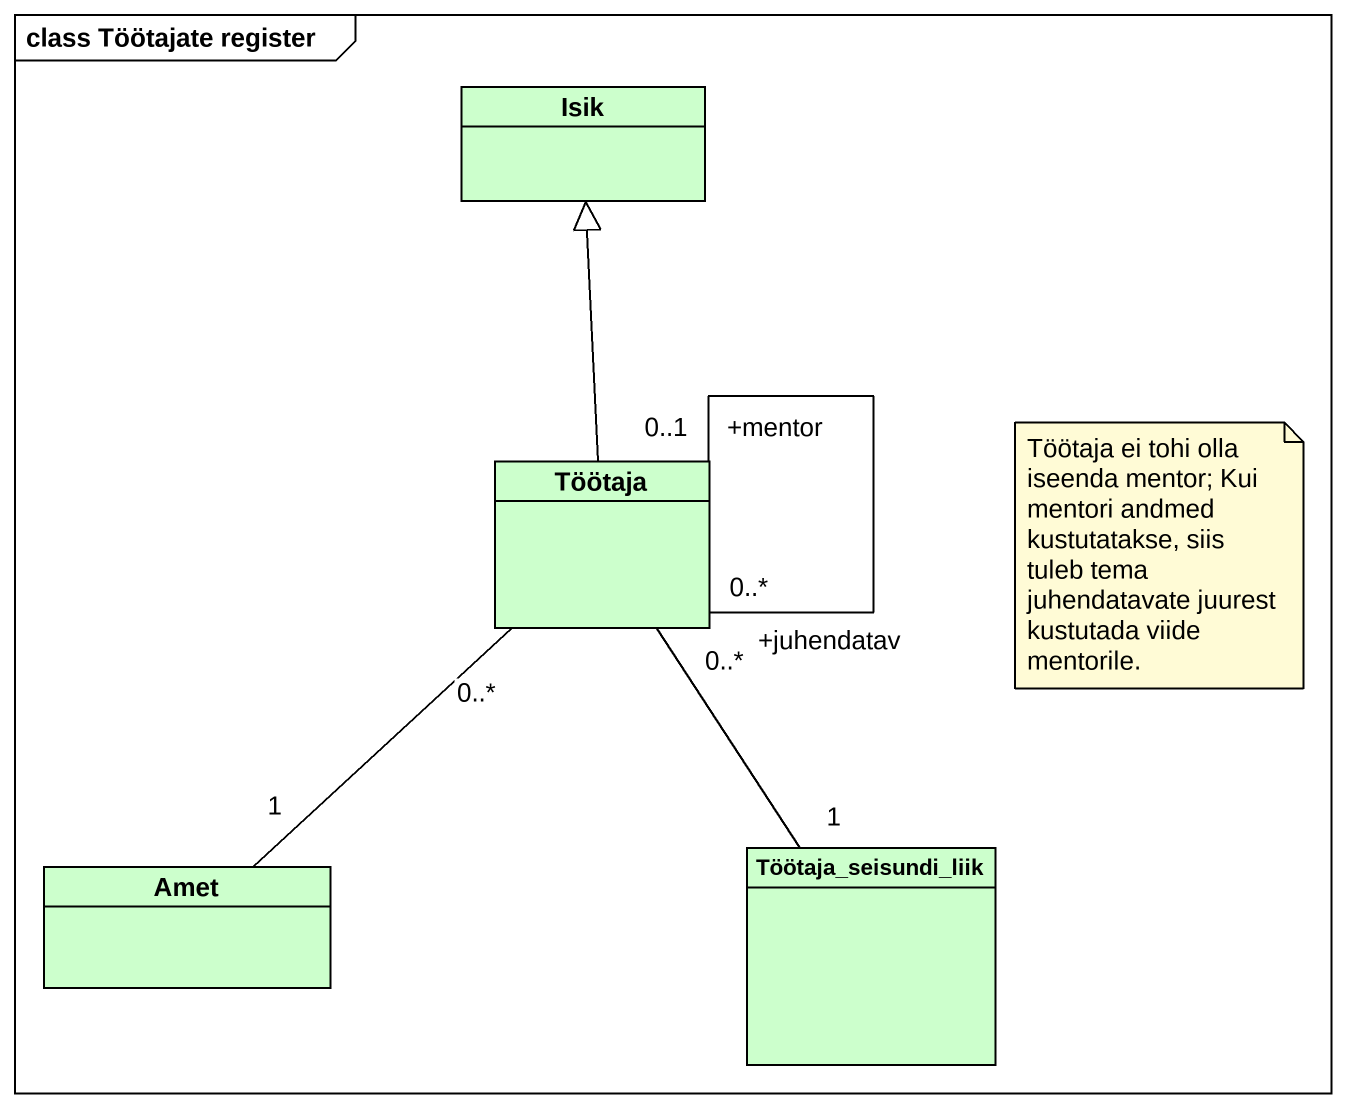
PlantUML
@startuml
mainframe class Töötajate register
hide circle
hide empty members
class Isik #CCFFCC
class Töötaja #CCFFCC
class Amet #CCFFCC
class Töötaja_seisundi_liik #CCFFCC
Töötaja -up-|> Isik
Töötaja "+juhendatav\n0..*" -- "+mentor\n0..1" Töötaja
Amet "1" -up- "0..*" Töötaja
Töötaja_seisundi_liik "1" -up- "0..*" Töötaja
note as N1
  Töötaja ei tohi olla iseenda mentor; Kui mentori andmed kustutatakse, siis tuleb tema juhendatavate juurest kustutada viide mentorile.
end note
@enduml
